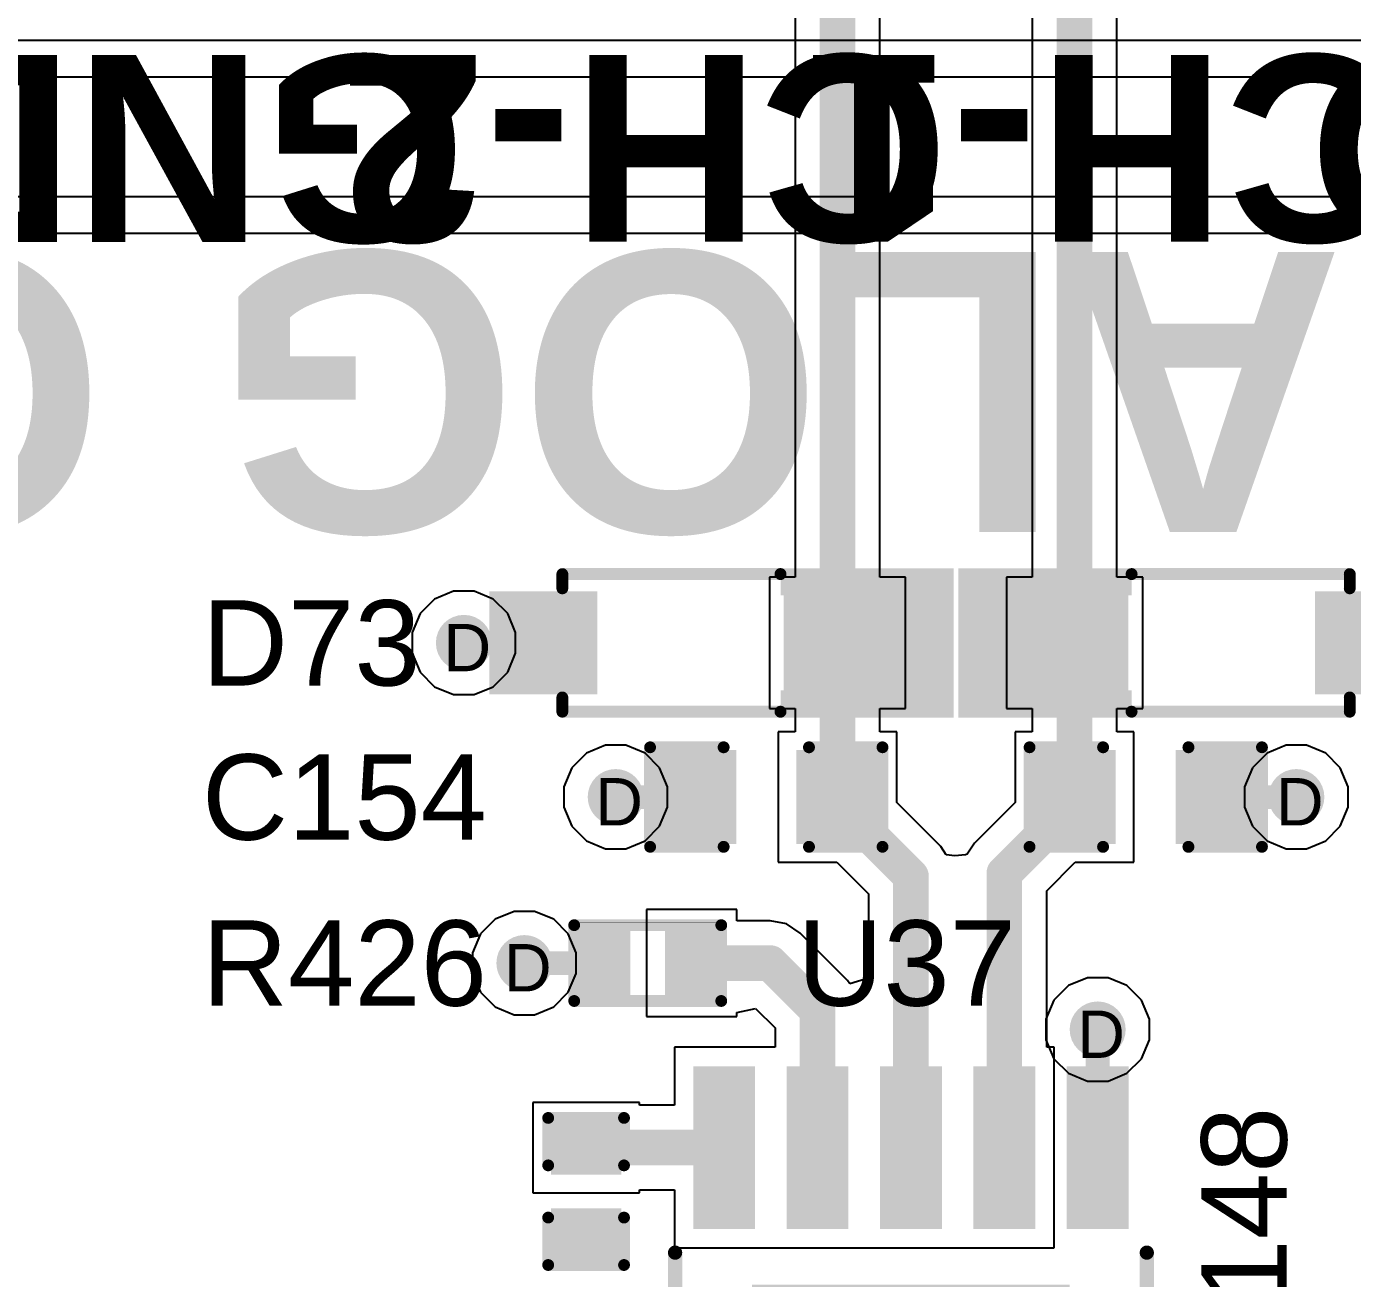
# Model space of a CAD drawing. Header units: inches. Extents: x -11 to 5428, y 0 to 5423.
# Drawn here: x 182.68 to 196.88, y 86.31 to 99.72 of the extents above; entities that cross this region are included whole.
import ezdxf

# ---------------------------------------------------------------- set-up
doc = ezdxf.new("R2010")
doc.units = ezdxf.units.IN
for name, color, linetype in [('Bottom Layer', 5, 'Continuous'), ('Drill Drawing', 1, 'Continuous'), ('GND', 16, 'Continuous'), ('PWR', 76, 'Continuous'), ('Top Layer', 1, 'Continuous'), ('Top Overlay', 2, 'Continuous'), ('Top Paste', 8, 'Continuous'), ('Top Solder', 216, 'Continuous'), ('Via Holes', 16, 'Continuous')]:
    doc.layers.add(name, color=color, linetype=linetype)
doc.styles.add('Arial', font='', dxfattribs={"height": 0.2})
doc.styles.add('Arial_Bold', font='', dxfattribs={"height": 0.2})
doc.styles.get('Arial').set_extended_font_data('Arial')
doc.styles.get('Arial_Bold').set_extended_font_data('Arial', bold=True)

# ---------------------------------------------------------------- blocks, each defined once
blk = doc.blocks.new('ESOP_10_612')
at = {"layer": 'Top Layer'}
for points in [[(-1.75, 2.28), (-1.75, 1.72), (-3.39, 1.72), (-3.39, 2.28)], [(3.39, 2.28), (3.39, 1.72), (1.75, 1.72), (1.75, 2.28)], [(1.05, 1.65), (1.05, -1.65), (-1.05, -1.65), (-1.05, 1.65)], [(-1.75, 1.28), (-1.75, 0.72), (-3.39, 0.72), (-3.39, 1.28)], [(3.39, 1.28), (3.39, 0.72), (1.75, 0.72), (1.75, 1.28)], [(-1.75, 0.28), (-1.75, -0.28), (-3.39, -0.28), (-3.39, 0.28)], [(3.39, 0.28), (3.39, -0.28), (1.75, -0.28), (1.75, 0.28)], [(-1.75, -0.72), (-1.75, -1.28), (-3.39, -1.28), (-3.39, -0.72)], [(3.39, -0.72), (3.39, -1.28), (1.75, -1.28), (1.75, -0.72)], [(-1.75, -1.72), (-1.75, -2.28), (-3.39, -2.28), (-3.39, -1.72)], [(3.39, -1.72), (3.39, -2.28), (1.75, -2.28), (1.75, -1.72)]]:
    blk.add_hatch(color=1, dxfattribs=at).paths.add_polyline_path(points)
at = {"layer": 'Top Paste'}
for points in [[(-1.75, 2.28), (-1.75, 1.72), (-3.39, 1.72), (-3.39, 2.28)], [(3.39, 2.28), (3.39, 1.72), (1.75, 1.72), (1.75, 2.28)], [(1.05, 1.65), (1.05, -1.65), (-1.05, -1.65), (-1.05, 1.65)], [(-1.75, 1.28), (-1.75, 0.72), (-3.39, 0.72), (-3.39, 1.28)], [(3.39, 1.28), (3.39, 0.72), (1.75, 0.72), (1.75, 1.28)], [(-1.75, 0.28), (-1.75, -0.28), (-3.39, -0.28), (-3.39, 0.28)], [(3.39, 0.28), (3.39, -0.28), (1.75, -0.28), (1.75, 0.28)], [(-1.75, -0.72), (-1.75, -1.28), (-3.39, -1.28), (-3.39, -0.72)], [(3.39, -0.72), (3.39, -1.28), (1.75, -1.28), (1.75, -0.72)], [(-1.75, -1.72), (-1.75, -2.28), (-3.39, -2.28), (-3.39, -1.72)], [(3.39, -1.72), (3.39, -2.28), (1.75, -2.28), (1.75, -1.72)]]:
    blk.add_hatch(color=8, dxfattribs=at).paths.add_polyline_path(points)
at = {"layer": 'Top Solder'}
for points in [[(-1.699, 2.331), (-1.699, 1.669), (-3.441, 1.669), (-3.441, 2.331)], [(3.441, 2.331), (3.441, 1.669), (1.699, 1.669), (1.699, 2.331)], [(1.101, 1.701), (1.101, -1.701), (-1.101, -1.701), (-1.101, 1.701)], [(-1.699, 1.331), (-1.699, 0.669), (-3.441, 0.669), (-3.441, 1.331)], [(3.441, 1.331), (3.441, 0.669), (1.699, 0.669), (1.699, 1.331)], [(-1.699, 0.331), (-1.699, -0.331), (-3.441, -0.331), (-3.441, 0.331)], [(3.441, 0.331), (3.441, -0.331), (1.699, -0.331), (1.699, 0.331)], [(-1.699, -0.669), (-1.699, -1.331), (-3.441, -1.331), (-3.441, -0.669)], [(3.441, -0.669), (3.441, -1.331), (1.699, -1.331), (1.699, -0.669)], [(-1.699, -1.669), (-1.699, -2.331), (-3.441, -2.331), (-3.441, -1.669)], [(3.441, -1.669), (3.441, -2.331), (1.699, -2.331), (1.699, -1.669)]]:
    blk.add_hatch(color=216, dxfattribs=at).paths.add_polyline_path(points)
at = {"layer": 'Top Overlay'}
for points in [[(-1.445, 2.526, 0.152, 0.152, 0), (1.445, 2.526, 0.152, 0.152, 0)], [(-3.734, 2.159, 0.254, 0.254, 0), (-3.734, 1.905, 0.254, 0.254, 0)], [(-3.734, 2.159, 0.254, 0.254, 0), (-3.607, 2.032, 0.254, 0.254, 0)], [(-3.607, 2.032, 0.254, 0.254, 0), (-3.734, 1.905, 0.254, 0.254, 0)], [(-1.445, -2.526, 0.152, 0.152, 0), (1.445, -2.526, 0.152, 0.152, 0)]]:
    blk.add_lwpolyline(points, format="xyseb", dxfattribs=at)
for points in [[(-1.483, 2.526, 0.0762, 0.0762, 1), (-1.407, 2.526, 0.0762, 0.0762, 1)], [(1.407, 2.526, 0.0762, 0.0762, 1), (1.483, 2.526, 0.0762, 0.0762, 1)], [(-3.797, 2.159, 0.127, 0.127, 1), (-3.67, 2.159, 0.127, 0.127, 1)], [(-3.797, 2.159, 0.127, 0.127, 1), (-3.67, 2.159, 0.127, 0.127, 1)], [(-3.67, 2.032, 0.127, 0.127, 1), (-3.543, 2.032, 0.127, 0.127, 1)], [(-3.67, 2.032, 0.127, 0.127, 1), (-3.543, 2.032, 0.127, 0.127, 1)], [(-3.797, 1.905, 0.127, 0.127, 1), (-3.67, 1.905, 0.127, 0.127, 1)], [(-3.797, 1.905, 0.127, 0.127, 1), (-3.67, 1.905, 0.127, 0.127, 1)], [(-1.483, -2.526, 0.0762, 0.0762, 1), (-1.407, -2.526, 0.0762, 0.0762, 1)], [(1.407, -2.526, 0.0762, 0.0762, 1), (1.483, -2.526, 0.0762, 0.0762, 1)]]:
    blk.add_lwpolyline(points, format="xyseb", close=True, dxfattribs=at)
blk = doc.blocks.new('SOD_123_629')
at = {"layer": 'Top Layer'}
for points in [[(-1.1, 0.45), (-1.1, -0.45), (-2.05, -0.45), (-2.05, 0.45)], [(2.05, 0.45), (2.05, -0.45), (1.1, -0.45), (1.1, 0.45)]]:
    blk.add_hatch(color=1, dxfattribs=at).paths.add_polyline_path(points)
at = {"layer": 'Top Overlay'}
for points in [[(0.965, 0.508), (2.819, 0.508), (2.819, 0.8), (0.965, 0.8)], [(2.12, -0.787), (2.819, -0.787), (2.819, 0.787), (2.12, 0.787)], [(0.965, -0.8), (2.819, -0.8), (2.819, -0.508), (0.965, -0.508)]]:
    blk.add_hatch(color=2, dxfattribs=at).paths.add_polyline_path(points)
at = {"layer": 'Top Paste'}
for points in [[(-1.1, 0.45), (-1.1, -0.45), (-2.05, -0.45), (-2.05, 0.45)], [(2.05, 0.45), (2.05, -0.45), (1.1, -0.45), (1.1, 0.45)]]:
    blk.add_hatch(color=8, dxfattribs=at).paths.add_polyline_path(points)
at = {"layer": 'Top Solder'}
for points in [[(-0.998, 0.552), (-0.998, -0.552), (-2.152, -0.552), (-2.152, 0.552)], [(2.152, 0.552), (2.152, -0.552), (0.998, -0.552), (0.998, 0.552)]]:
    blk.add_hatch(color=216, dxfattribs=at).paths.add_polyline_path(points)
at = {"layer": 'Top Overlay'}
for points in [[(-1.372, 0.584, 0.127, 0.127, 0), (-1.372, 0.737, 0.127, 0.127, 0)], [(-1.372, 0.737, 0.127, 0.127, 0), (0.965, 0.737, 0.127, 0.127, 0)], [(-1.372, -0.737, 0.127, 0.127, 0), (-1.372, -0.584, 0.127, 0.127, 0)], [(-1.372, -0.737, 0.127, 0.127, 0), (0.965, -0.737, 0.127, 0.127, 0)]]:
    blk.add_lwpolyline(points, format="xyseb", dxfattribs=at)
for points in [[(-1.403, 0.737, 0.0635, 0.0635, 1), (-1.34, 0.737, 0.0635, 0.0635, 1)], [(-1.403, 0.737, 0.0635, 0.0635, 1), (-1.34, 0.737, 0.0635, 0.0635, 1)], [(0.933, 0.737, 0.0635, 0.0635, 1), (0.997, 0.737, 0.0635, 0.0635, 1)], [(-1.403, 0.584, 0.0635, 0.0635, 1), (-1.34, 0.584, 0.0635, 0.0635, 1)], [(-1.403, -0.584, 0.0635, 0.0635, 1), (-1.34, -0.584, 0.0635, 0.0635, 1)], [(-1.403, -0.737, 0.0635, 0.0635, 1), (-1.34, -0.737, 0.0635, 0.0635, 1)], [(-1.403, -0.737, 0.0635, 0.0635, 1), (-1.34, -0.737, 0.0635, 0.0635, 1)], [(0.933, -0.737, 0.0635, 0.0635, 1), (0.997, -0.737, 0.0635, 0.0635, 1)]]:
    blk.add_lwpolyline(points, format="xyseb", close=True, dxfattribs=at)
blk = doc.blocks.new('SOD_123_630')
at = {"layer": 'Top Layer'}
for points in [[(-1.1, 0.45), (-1.1, -0.45), (-2.05, -0.45), (-2.05, 0.45)], [(2.05, 0.45), (2.05, -0.45), (1.1, -0.45), (1.1, 0.45)]]:
    blk.add_hatch(color=1, dxfattribs=at).paths.add_polyline_path(points)
at = {"layer": 'Top Overlay'}
for points in [[(0.965, 0.508), (2.819, 0.508), (2.819, 0.8), (0.965, 0.8)], [(2.12, -0.787), (2.819, -0.787), (2.819, 0.787), (2.12, 0.787)], [(0.965, -0.8), (2.819, -0.8), (2.819, -0.508), (0.965, -0.508)]]:
    blk.add_hatch(color=2, dxfattribs=at).paths.add_polyline_path(points)
at = {"layer": 'Top Paste'}
for points in [[(-1.1, 0.45), (-1.1, -0.45), (-2.05, -0.45), (-2.05, 0.45)], [(2.05, 0.45), (2.05, -0.45), (1.1, -0.45), (1.1, 0.45)]]:
    blk.add_hatch(color=8, dxfattribs=at).paths.add_polyline_path(points)
at = {"layer": 'Top Solder'}
for points in [[(-0.998, 0.552), (-0.998, -0.552), (-2.152, -0.552), (-2.152, 0.552)], [(2.152, 0.552), (2.152, -0.552), (0.998, -0.552), (0.998, 0.552)]]:
    blk.add_hatch(color=216, dxfattribs=at).paths.add_polyline_path(points)
at = {"layer": 'Top Overlay'}
for points in [[(0.965, 0.737, 0.127, 0.127, 0), (-1.372, 0.737, 0.127, 0.127, 0)], [(-1.372, 0.737, 0.127, 0.127, 0), (-1.372, 0.584, 0.127, 0.127, 0)], [(-1.372, -0.584, 0.127, 0.127, 0), (-1.372, -0.737, 0.127, 0.127, 0)], [(0.965, -0.737, 0.127, 0.127, 0), (-1.372, -0.737, 0.127, 0.127, 0)]]:
    blk.add_lwpolyline(points, format="xyseb", dxfattribs=at)
for points in [[(-1.403, 0.737, 0.0635, 0.0635, 1), (-1.34, 0.737, 0.0635, 0.0635, 1)], [(-1.403, 0.737, 0.0635, 0.0635, 1), (-1.34, 0.737, 0.0635, 0.0635, 1)], [(0.933, 0.737, 0.0635, 0.0635, 1), (0.997, 0.737, 0.0635, 0.0635, 1)], [(-1.403, 0.584, 0.0635, 0.0635, 1), (-1.34, 0.584, 0.0635, 0.0635, 1)], [(-1.403, -0.584, 0.0635, 0.0635, 1), (-1.34, -0.584, 0.0635, 0.0635, 1)], [(-1.403, -0.737, 0.0635, 0.0635, 1), (-1.34, -0.737, 0.0635, 0.0635, 1)], [(-1.403, -0.737, 0.0635, 0.0635, 1), (-1.34, -0.737, 0.0635, 0.0635, 1)], [(0.933, -0.737, 0.0635, 0.0635, 1), (0.997, -0.737, 0.0635, 0.0635, 1)]]:
    blk.add_lwpolyline(points, format="xyseb", close=True, dxfattribs=at)
blk = doc.blocks.new('R___0402_650')
at = {"layer": 'Top Layer'}
for points in [[(-0.699, -0.318), (-0.699, 0.318), (-0.241, 0.318), (-0.241, -0.318)], [(0.241, -0.318), (0.241, 0.318), (0.698, 0.318), (0.698, -0.318)]]:
    blk.add_hatch(color=1, dxfattribs=at).paths.add_polyline_path(points)
at = {"layer": 'Top Paste'}
for points in [[(-0.699, -0.318), (-0.699, 0.318), (-0.241, 0.318), (-0.241, -0.318)], [(0.241, -0.318), (0.241, 0.318), (0.698, 0.318), (0.698, -0.318)]]:
    blk.add_hatch(color=8, dxfattribs=at).paths.add_polyline_path(points)
at = {"layer": 'Top Solder'}
for points in [[(-0.754, -0.373), (-0.754, 0.373), (-0.186, 0.373), (-0.186, -0.373)], [(0.186, -0.373), (0.186, 0.373), (0.753, 0.373), (0.753, -0.373)]]:
    blk.add_hatch(color=216, dxfattribs=at).paths.add_polyline_path(points)
at = {"layer": 'Top Overlay'}
for points in [[(0.787, 0.406, 0.127, 0.127, 0), (-0.787, 0.406, 0.127, 0.127, 0)], [(-0.787, 0.406, 0.127, 0.127, 0), (-0.787, -0.406, 0.127, 0.127, 0)], [(0.787, 0.406, 0.127, 0.127, 0), (0.787, -0.406, 0.127, 0.127, 0)], [(0.787, -0.406, 0.127, 0.127, 0), (-0.787, -0.406, 0.127, 0.127, 0)], [(0.813, -0.432, 0.00323, 0.00323, 0), (-0.813, -0.432, 0.00323, 0.00323, 0)]]:
    blk.add_lwpolyline(points, format="xyseb", dxfattribs=at)
for points in [[(-0.819, 0.406, 0.0635, 0.0635, 1), (-0.756, 0.406, 0.0635, 0.0635, 1)], [(-0.819, 0.406, 0.0635, 0.0635, 1), (-0.756, 0.406, 0.0635, 0.0635, 1)], [(0.756, 0.406, 0.0635, 0.0635, 1), (0.819, 0.406, 0.0635, 0.0635, 1)], [(0.756, 0.406, 0.0635, 0.0635, 1), (0.819, 0.406, 0.0635, 0.0635, 1)], [(-0.819, -0.406, 0.0635, 0.0635, 1), (-0.756, -0.406, 0.0635, 0.0635, 1)], [(-0.819, -0.406, 0.0635, 0.0635, 1), (-0.756, -0.406, 0.0635, 0.0635, 1)], [(0.756, -0.406, 0.0635, 0.0635, 1), (0.819, -0.406, 0.0635, 0.0635, 1)], [(0.756, -0.406, 0.0635, 0.0635, 1), (0.819, -0.406, 0.0635, 0.0635, 1)], [(-0.814, -0.432, 0.00161, 0.00161, 1), (-0.812, -0.432, 0.00161, 0.00161, 1)], [(0.812, -0.432, 0.00161, 0.00161, 1), (0.814, -0.432, 0.00161, 0.00161, 1)]]:
    blk.add_lwpolyline(points, format="xyseb", close=True, dxfattribs=at)
blk = doc.blocks.new('C___0603_779')
at = {"layer": 'Top Layer'}
for points in [[(-0.381, 0.445), (-0.381, -0.445), (-1.143, -0.445), (-1.143, 0.445)], [(1.143, 0.445), (1.143, -0.445), (0.381, -0.445), (0.381, 0.445)]]:
    blk.add_hatch(color=1, dxfattribs=at).paths.add_polyline_path(points)
at = {"layer": 'Top Paste'}
for points in [[(-0.381, 0.445), (-0.381, -0.445), (-1.143, -0.445), (-1.143, 0.445)], [(1.143, 0.445), (1.143, -0.445), (0.381, -0.445), (0.381, 0.445)]]:
    blk.add_hatch(color=8, dxfattribs=at).paths.add_polyline_path(points)
at = {"layer": 'Top Solder'}
for points in [[(-0.321, 0.504), (-0.321, -0.504), (-1.203, -0.504), (-1.203, 0.504)], [(1.203, 0.504), (1.203, -0.504), (0.321, -0.504), (0.321, 0.504)]]:
    blk.add_hatch(color=216, dxfattribs=at).paths.add_polyline_path(points)
at = {"layer": 'Top Overlay'}
for points in [[(-0.457, 0.533, 0.127, 0.127, 0), (-1.245, 0.533, 0.127, 0.127, 0)], [(-1.245, 0.533, 0.127, 0.127, 0), (-1.245, -0.533, 0.127, 0.127, 0)], [(1.245, 0.533, 0.127, 0.127, 0), (0.457, 0.533, 0.127, 0.127, 0)], [(1.245, 0.533, 0.127, 0.127, 0), (1.245, -0.533, 0.127, 0.127, 0)], [(-0.457, -0.533, 0.127, 0.127, 0), (-1.245, -0.533, 0.127, 0.127, 0)], [(1.245, -0.533, 0.127, 0.127, 0), (0.457, -0.533, 0.127, 0.127, 0)]]:
    blk.add_lwpolyline(points, format="xyseb", dxfattribs=at)
for points in [[(-1.276, 0.533, 0.0635, 0.0635, 1), (-1.213, 0.533, 0.0635, 0.0635, 1)], [(-1.276, 0.533, 0.0635, 0.0635, 1), (-1.213, 0.533, 0.0635, 0.0635, 1)], [(-0.489, 0.533, 0.0635, 0.0635, 1), (-0.425, 0.533, 0.0635, 0.0635, 1)], [(0.425, 0.533, 0.0635, 0.0635, 1), (0.489, 0.533, 0.0635, 0.0635, 1)], [(1.213, 0.533, 0.0635, 0.0635, 1), (1.276, 0.533, 0.0635, 0.0635, 1)], [(1.213, 0.533, 0.0635, 0.0635, 1), (1.276, 0.533, 0.0635, 0.0635, 1)], [(-1.276, -0.533, 0.0635, 0.0635, 1), (-1.213, -0.533, 0.0635, 0.0635, 1)], [(-1.276, -0.533, 0.0635, 0.0635, 1), (-1.213, -0.533, 0.0635, 0.0635, 1)], [(-0.489, -0.533, 0.0635, 0.0635, 1), (-0.425, -0.533, 0.0635, 0.0635, 1)], [(0.425, -0.533, 0.0635, 0.0635, 1), (0.489, -0.533, 0.0635, 0.0635, 1)], [(1.213, -0.533, 0.0635, 0.0635, 1), (1.276, -0.533, 0.0635, 0.0635, 1)], [(1.213, -0.533, 0.0635, 0.0635, 1), (1.276, -0.533, 0.0635, 0.0635, 1)]]:
    blk.add_lwpolyline(points, format="xyseb", close=True, dxfattribs=at)
blk = doc.blocks.new('C___0603_780')
at = {"layer": 'Top Layer'}
for points in [[(-0.381, 0.445), (-0.381, -0.445), (-1.143, -0.445), (-1.143, 0.445)], [(1.143, 0.445), (1.143, -0.445), (0.381, -0.445), (0.381, 0.445)]]:
    blk.add_hatch(color=1, dxfattribs=at).paths.add_polyline_path(points)
at = {"layer": 'Top Paste'}
for points in [[(-0.381, 0.445), (-0.381, -0.445), (-1.143, -0.445), (-1.143, 0.445)], [(1.143, 0.445), (1.143, -0.445), (0.381, -0.445), (0.381, 0.445)]]:
    blk.add_hatch(color=8, dxfattribs=at).paths.add_polyline_path(points)
at = {"layer": 'Top Solder'}
for points in [[(-0.321, 0.504), (-0.321, -0.504), (-1.203, -0.504), (-1.203, 0.504)], [(1.203, 0.504), (1.203, -0.504), (0.321, -0.504), (0.321, 0.504)]]:
    blk.add_hatch(color=216, dxfattribs=at).paths.add_polyline_path(points)
at = {"layer": 'Top Overlay'}
for points in [[(-1.245, 0.533, 0.127, 0.127, 0), (-0.457, 0.533, 0.127, 0.127, 0)], [(-1.245, -0.533, 0.127, 0.127, 0), (-1.245, 0.533, 0.127, 0.127, 0)], [(0.457, 0.533, 0.127, 0.127, 0), (1.245, 0.533, 0.127, 0.127, 0)], [(1.245, -0.533, 0.127, 0.127, 0), (1.245, 0.533, 0.127, 0.127, 0)], [(-1.245, -0.533, 0.127, 0.127, 0), (-0.457, -0.533, 0.127, 0.127, 0)], [(0.457, -0.533, 0.127, 0.127, 0), (1.245, -0.533, 0.127, 0.127, 0)]]:
    blk.add_lwpolyline(points, format="xyseb", dxfattribs=at)
for points in [[(-1.276, 0.533, 0.0635, 0.0635, 1), (-1.213, 0.533, 0.0635, 0.0635, 1)], [(-1.276, 0.533, 0.0635, 0.0635, 1), (-1.213, 0.533, 0.0635, 0.0635, 1)], [(-0.489, 0.533, 0.0635, 0.0635, 1), (-0.425, 0.533, 0.0635, 0.0635, 1)], [(0.425, 0.533, 0.0635, 0.0635, 1), (0.489, 0.533, 0.0635, 0.0635, 1)], [(1.213, 0.533, 0.0635, 0.0635, 1), (1.276, 0.533, 0.0635, 0.0635, 1)], [(1.213, 0.533, 0.0635, 0.0635, 1), (1.276, 0.533, 0.0635, 0.0635, 1)], [(-1.276, -0.533, 0.0635, 0.0635, 1), (-1.213, -0.533, 0.0635, 0.0635, 1)], [(-1.276, -0.533, 0.0635, 0.0635, 1), (-1.213, -0.533, 0.0635, 0.0635, 1)], [(-0.489, -0.533, 0.0635, 0.0635, 1), (-0.425, -0.533, 0.0635, 0.0635, 1)], [(0.425, -0.533, 0.0635, 0.0635, 1), (0.489, -0.533, 0.0635, 0.0635, 1)], [(1.213, -0.533, 0.0635, 0.0635, 1), (1.276, -0.533, 0.0635, 0.0635, 1)], [(1.213, -0.533, 0.0635, 0.0635, 1), (1.276, -0.533, 0.0635, 0.0635, 1)]]:
    blk.add_lwpolyline(points, format="xyseb", close=True, dxfattribs=at)
blk = doc.blocks.new('C___0402_781')
at = {"layer": 'Top Layer'}
for points in [[(-0.699, -0.317), (-0.699, 0.318), (-0.241, 0.318), (-0.241, -0.317)], [(0.241, -0.317), (0.241, 0.318), (0.698, 0.318), (0.698, -0.317)]]:
    blk.add_hatch(color=1, dxfattribs=at).paths.add_polyline_path(points)
at = {"layer": 'Top Paste'}
for points in [[(-0.699, -0.317), (-0.699, 0.318), (-0.241, 0.318), (-0.241, -0.317)], [(0.241, -0.317), (0.241, 0.318), (0.698, 0.318), (0.698, -0.317)]]:
    blk.add_hatch(color=8, dxfattribs=at).paths.add_polyline_path(points)
at = {"layer": 'Top Solder'}
for points in [[(-0.759, -0.377), (-0.759, 0.378), (-0.181, 0.378), (-0.181, -0.377)], [(0.181, -0.377), (0.181, 0.378), (0.758, 0.378), (0.758, -0.377)]]:
    blk.add_hatch(color=216, dxfattribs=at).paths.add_polyline_path(points)
at = {"layer": 'Top Overlay'}
for points in [[(-0.279, 0.406, 0.127, 0.127, 0), (-0.787, 0.406, 0.127, 0.127, 0)], [(-0.787, -0.406, 0.127, 0.127, 0), (-0.787, 0.406, 0.127, 0.127, 0)], [(0.787, 0.406, 0.127, 0.127, 0), (0.279, 0.406, 0.127, 0.127, 0)], [(0.787, -0.406, 0.127, 0.127, 0), (0.787, 0.406, 0.127, 0.127, 0)], [(-0.279, -0.406, 0.127, 0.127, 0), (-0.787, -0.406, 0.127, 0.127, 0)], [(0.787, -0.406, 0.127, 0.127, 0), (0.279, -0.406, 0.127, 0.127, 0)]]:
    blk.add_lwpolyline(points, format="xyseb", dxfattribs=at)
for points in [[(-0.819, 0.406, 0.0635, 0.0635, 1), (-0.756, 0.406, 0.0635, 0.0635, 1)], [(-0.819, 0.406, 0.0635, 0.0635, 1), (-0.756, 0.406, 0.0635, 0.0635, 1)], [(-0.311, 0.406, 0.0635, 0.0635, 1), (-0.248, 0.406, 0.0635, 0.0635, 1)], [(0.248, 0.406, 0.0635, 0.0635, 1), (0.311, 0.406, 0.0635, 0.0635, 1)], [(0.756, 0.406, 0.0635, 0.0635, 1), (0.819, 0.406, 0.0635, 0.0635, 1)], [(0.756, 0.406, 0.0635, 0.0635, 1), (0.819, 0.406, 0.0635, 0.0635, 1)], [(-0.819, -0.406, 0.0635, 0.0635, 1), (-0.756, -0.406, 0.0635, 0.0635, 1)], [(-0.819, -0.406, 0.0635, 0.0635, 1), (-0.756, -0.406, 0.0635, 0.0635, 1)], [(-0.311, -0.406, 0.0635, 0.0635, 1), (-0.248, -0.406, 0.0635, 0.0635, 1)], [(0.248, -0.406, 0.0635, 0.0635, 1), (0.311, -0.406, 0.0635, 0.0635, 1)], [(0.756, -0.406, 0.0635, 0.0635, 1), (0.819, -0.406, 0.0635, 0.0635, 1)], [(0.756, -0.406, 0.0635, 0.0635, 1), (0.819, -0.406, 0.0635, 0.0635, 1)]]:
    blk.add_lwpolyline(points, format="xyseb", close=True, dxfattribs=at)

msp = doc.modelspace()

# ---------------------------------------------------------------- hatches: boundary and pattern name
at = {"layer": 'Bottom Layer'}
h = msp.add_hatch(color=5, dxfattribs=at)
edge = h.paths.add_edge_path()
edge.add_arc((187.363, 93.116), 0.3, 0, 360)
h = msp.add_hatch(color=5, dxfattribs=at)
edge = h.paths.add_edge_path()
edge.add_arc((188.989, 91.465), 0.3, 0, 360)
h = msp.add_hatch(color=5, dxfattribs=at)
edge = h.paths.add_edge_path()
edge.add_arc((196.279, 91.465), 0.3, 0, 360)
h = msp.add_hatch(color=5, dxfattribs=at)
edge = h.paths.add_edge_path()
edge.add_arc((188.011, 89.687), 0.3, 0, 360)
h = msp.add_hatch(color=5, dxfattribs=at)
edge = h.paths.add_edge_path()
edge.add_arc((194.151, 88.976), 0.3, 0, 360)
at = {"layer": 'GND'}
h = msp.add_hatch(color=16, dxfattribs=at)
edge = h.paths.add_edge_path()
edge.add_arc((187.363, 93.116), 0.3, 0, 360)
h = msp.add_hatch(color=16, dxfattribs=at)
edge = h.paths.add_edge_path()
edge.add_arc((188.989, 91.465), 0.3, 0, 360)
h = msp.add_hatch(color=16, dxfattribs=at)
edge = h.paths.add_edge_path()
edge.add_arc((196.279, 91.465), 0.3, 0, 360)
h = msp.add_hatch(color=16, dxfattribs=at)
edge = h.paths.add_edge_path()
edge.add_arc((188.011, 89.687), 0.3, 0, 360)
h = msp.add_hatch(color=16, dxfattribs=at)
edge = h.paths.add_edge_path()
edge.add_arc((194.151, 88.976), 0.3, 0, 360)
at = {"layer": 'PWR'}
h = msp.add_hatch(color=76, dxfattribs=at)
edge = h.paths.add_edge_path()
edge.add_arc((187.363, 93.116), 0.3, 0, 360)
h = msp.add_hatch(color=76, dxfattribs=at)
edge = h.paths.add_edge_path()
edge.add_arc((188.989, 91.465), 0.3, 0, 360)
h = msp.add_hatch(color=76, dxfattribs=at)
edge = h.paths.add_edge_path()
edge.add_arc((196.279, 91.465), 0.3, 0, 360)
h = msp.add_hatch(color=76, dxfattribs=at)
edge = h.paths.add_edge_path()
edge.add_arc((188.011, 89.687), 0.3, 0, 360)
h = msp.add_hatch(color=76, dxfattribs=at)
edge = h.paths.add_edge_path()
edge.add_arc((194.151, 88.976), 0.3, 0, 360)
at = {"layer": 'Top Layer'}
h = msp.add_hatch(color=1, dxfattribs=at)
edge = h.paths.add_edge_path()
edge.add_arc((187.363, 93.116), 0.3, 0, 360)
h = msp.add_hatch(color=1, dxfattribs=at)
edge = h.paths.add_edge_path()
edge.add_arc((188.989, 91.465), 0.3, 0, 360)
h = msp.add_hatch(color=1, dxfattribs=at)
edge = h.paths.add_edge_path()
edge.add_arc((196.279, 91.465), 0.3, 0, 360)
h = msp.add_hatch(color=1, dxfattribs=at)
edge = h.paths.add_edge_path()
edge.add_arc((188.011, 89.687), 0.3, 0, 360)
h = msp.add_hatch(color=1, dxfattribs=at)
edge = h.paths.add_edge_path()
edge.add_arc((194.151, 88.976), 0.3, 0, 360)
at = {"layer": 'Via Holes'}
h = msp.add_hatch(color=7, dxfattribs=at)
edge = h.paths.add_edge_path()
edge.add_arc((187.363, 93.116), 0.15, 0, 360)
h = msp.add_hatch(color=7, dxfattribs=at)
edge = h.paths.add_edge_path()
edge.add_arc((188.989, 91.465), 0.15, 0, 360)
h = msp.add_hatch(color=7, dxfattribs=at)
edge = h.paths.add_edge_path()
edge.add_arc((196.279, 91.465), 0.15, 0, 360)
h = msp.add_hatch(color=7, dxfattribs=at)
edge = h.paths.add_edge_path()
edge.add_arc((188.011, 89.687), 0.15, 0, 360)
h = msp.add_hatch(color=7, dxfattribs=at)
edge = h.paths.add_edge_path()
edge.add_arc((194.151, 88.976), 0.15, 0, 360)

# ---------------------------------------------------------------- linework, layer by layer
at = {"layer": 'GND'}
for p, q in [((316.535, 99.568), (10.349, 99.568)), ((10.737, 99.18), (316.535, 99.18))]:
    msp.add_line(p, q, dxfattribs=at)
at = {"layer": 'PWR'}
for p, q in [((197.688, 97.892), (33.528, 97.892)), ((33.689, 97.503), (197.527, 97.503)), ((187.049, 93.586), (186.893, 93.43)), ((187.253, 93.67), (187.049, 93.586)), ((187.473, 93.67), (187.253, 93.67)), ((187.677, 93.586), (187.473, 93.67)), ((187.833, 93.43), (187.677, 93.586)), ((186.893, 93.43), (186.809, 93.227)), ((187.917, 93.227), (187.833, 93.43)), ((186.809, 93.227), (186.809, 93.006)), ((187.917, 93.006), (187.917, 93.227)), ((186.809, 93.006), (186.893, 92.803)), ((187.833, 92.803), (187.917, 93.006)), ((186.893, 92.803), (187.049, 92.647)), ((187.677, 92.647), (187.833, 92.803)), ((187.049, 92.647), (187.253, 92.562)), ((187.473, 92.562), (187.677, 92.647)), ((187.253, 92.562), (187.473, 92.562)), ((188.675, 91.935), (188.519, 91.779)), ((188.879, 92.019), (188.675, 91.935)), ((189.099, 92.019), (188.879, 92.019)), ((189.303, 91.935), (189.099, 92.019)), ((189.459, 91.779), (189.303, 91.935)), ((195.965, 91.935), (195.809, 91.779)), ((196.169, 92.019), (195.965, 91.935)), ((196.389, 92.019), (196.169, 92.019)), ((196.593, 91.935), (196.389, 92.019)), ((196.749, 91.779), (196.593, 91.935)), ((188.519, 91.779), (188.435, 91.576)), ((189.543, 91.576), (189.459, 91.779)), ((195.809, 91.779), (195.725, 91.576)), ((196.833, 91.576), (196.749, 91.779)), ((188.435, 91.576), (188.435, 91.355)), ((189.543, 91.355), (189.543, 91.576)), ((195.725, 91.576), (195.725, 91.355)), ((196.833, 91.355), (196.833, 91.576)), ((188.435, 91.355), (188.519, 91.152)), ((189.459, 91.152), (189.543, 91.355)), ((195.725, 91.355), (195.809, 91.152)), ((196.749, 91.152), (196.833, 91.355)), ((188.519, 91.152), (188.675, 90.996)), ((189.303, 90.996), (189.459, 91.152)), ((195.809, 91.152), (195.965, 90.996)), ((196.593, 90.996), (196.749, 91.152)), ((188.675, 90.996), (188.879, 90.911)), ((188.879, 90.911), (189.099, 90.911)), ((189.099, 90.911), (189.303, 90.996)), ((195.965, 90.996), (196.169, 90.911)), ((196.169, 90.911), (196.389, 90.911)), ((196.389, 90.911), (196.593, 90.996)), ((187.901, 90.241), (187.697, 90.157)), ((188.121, 90.241), (187.901, 90.241)), ((188.325, 90.157), (188.121, 90.241)), ((187.697, 90.157), (187.542, 90.001)), ((188.481, 90.001), (188.325, 90.157)), ((187.542, 90.001), (187.457, 89.798)), ((188.565, 89.798), (188.481, 90.001)), ((187.457, 89.798), (187.457, 89.577)), ((188.565, 89.577), (188.565, 89.798)), ((187.457, 89.577), (187.542, 89.374)), ((188.481, 89.374), (188.565, 89.577)), ((194.041, 89.53), (193.838, 89.446)), ((194.262, 89.53), (194.041, 89.53)), ((194.465, 89.446), (194.262, 89.53)), ((187.542, 89.374), (187.697, 89.218)), ((188.325, 89.218), (188.481, 89.374)), ((193.838, 89.446), (193.682, 89.29)), ((194.621, 89.29), (194.465, 89.446)), ((187.697, 89.218), (187.901, 89.133)), ((188.121, 89.133), (188.325, 89.218)), ((193.682, 89.29), (193.597, 89.086)), ((194.705, 89.086), (194.621, 89.29)), ((187.901, 89.133), (188.121, 89.133)), ((193.597, 89.086), (193.597, 88.866)), ((194.705, 88.866), (194.705, 89.086)), ((193.597, 88.866), (193.682, 88.662)), ((194.621, 88.662), (194.705, 88.866)), ((193.682, 88.662), (193.838, 88.507)), ((194.465, 88.507), (194.621, 88.662)), ((193.838, 88.507), (194.041, 88.422)), ((194.262, 88.422), (194.465, 88.507)), ((194.041, 88.422), (194.262, 88.422))]:
    msp.add_line(p, q, dxfattribs=at)
at = {"layer": 'Top Layer'}
for p, q in [((194.357, 93.82), (194.357, 101.269)), ((193.451, 101.082), (193.451, 93.82)), ((191.817, 93.82), (191.817, 100.007)), ((190.911, 99.819), (190.911, 93.82)), ((190.911, 93.82), (190.635, 93.82)), ((190.635, 93.82), (190.635, 92.412)), ((192.093, 93.82), (191.817, 93.82)), ((192.093, 92.412), (192.093, 93.82)), ((193.451, 93.82), (193.175, 93.82)), ((193.175, 93.82), (193.175, 92.412)), ((194.633, 93.82), (194.357, 93.82)), ((194.633, 92.412), (194.633, 93.82)), ((190.635, 92.412), (190.911, 92.412)), ((190.911, 92.412), (190.911, 92.164)), ((191.817, 92.164), (191.817, 92.412)), ((191.817, 92.412), (192.093, 92.412)), ((193.175, 92.412), (193.451, 92.412)), ((193.451, 92.412), (193.451, 92.164)), ((194.357, 92.164), (194.357, 92.412)), ((194.357, 92.412), (194.633, 92.412)), ((190.911, 92.164), (190.729, 92.164)), ((190.729, 92.164), (190.729, 90.767)), ((191.999, 92.164), (191.817, 92.164)), ((191.999, 91.408), (191.999, 92.164)), ((193.451, 92.164), (193.269, 92.164)), ((193.269, 92.164), (193.269, 91.408)), ((194.539, 92.164), (194.357, 92.164)), ((194.539, 90.767), (194.539, 92.164)), ((192.472, 90.935), (191.999, 91.408)), ((193.269, 91.408), (192.831, 90.97)), ((192.53, 90.847), (192.472, 90.935)), ((192.831, 90.97), (192.753, 90.853)), ((190.729, 90.767), (191.358, 90.767)), ((191.358, 90.767), (191.698, 90.427)), ((192.621, 90.836), (192.53, 90.847)), ((192.736, 90.847), (192.621, 90.836)), ((192.753, 90.853), (192.736, 90.847)), ((193.605, 90.462), (193.91, 90.767)), ((193.91, 90.767), (194.539, 90.767)), ((193.605, 88.785), (193.605, 90.462)), ((191.698, 90.427), (191.698, 89.527)), ((190.285, 90.259), (189.319, 90.259)), ((189.319, 90.259), (189.319, 89.116)), ((190.285, 90.141), (190.285, 90.259)), ((190.643, 90.141), (190.285, 90.141)), ((190.817, 90.106), (190.643, 90.141)), ((190.964, 90.008), (190.817, 90.106)), ((191.472, 89.5), (190.964, 90.008)), ((191.495, 89.465), (191.472, 89.5)), ((191.472, 89.5), (191.472, 89.5)), ((191.698, 89.527), (191.495, 89.465)), ((190.285, 89.156), (190.488, 89.202)), ((190.488, 89.202), (190.698, 88.992)), ((189.319, 89.116), (190.285, 89.116)), ((190.285, 89.116), (190.285, 89.156)), ((190.698, 88.992), (190.698, 88.785)), ((190.698, 88.785), (189.617, 88.785)), ((189.617, 88.785), (189.617, 88.164)), ((193.685, 88.785), (193.605, 88.785)), ((193.685, 86.637), (193.685, 88.785)), ((189.243, 88.193), (188.1, 88.193)), ((188.1, 88.193), (188.1, 87.228)), ((189.243, 88.164), (189.243, 88.193)), ((189.617, 88.164), (189.243, 88.164)), ((188.1, 87.228), (189.243, 87.228)), ((189.243, 87.228), (189.243, 87.258)), ((189.243, 87.258), (189.617, 87.258)), ((189.617, 87.258), (189.617, 86.637)), ((189.617, 86.637), (193.685, 86.637))]:
    msp.add_line(p, q, dxfattribs=at)
for points in [[(193.904, 93.116, 0.381, 0.381, 0), (193.904, 101.269, 0.381, 0.381, 0)], [(191.364, 93.116, 0.381, 0.381, 0), (191.364, 100.007, 0.381, 0.381, 0)], [(191.364, 91.465, 0.381, 0.381, 0), (191.364, 93.116, 0.381, 0.381, 0)], [(193.904, 91.465, 0.381, 0.381, 0), (193.904, 93.116, 0.381, 0.381, 0)], [(187.363, 93.116, 0.254, 0.254, 0), (188.214, 93.116, 0.254, 0.254, 0)], [(191.364, 91.402, 0.381, 0.381, 0), (191.364, 91.465, 0.381, 0.381, 0)], [(193.904, 91.402, 0.381, 0.381, 0), (193.904, 91.465, 0.381, 0.381, 0)], [(188.989, 91.465, 0.254, 0.254, 0), (189.84, 91.465, 0.254, 0.254, 0)], [(191.364, 91.402, 0.381, 0.381, 0), (192.151, 90.615, 0.381, 0.381, 0)], [(193.151, 90.649, 0.381, 0.381, 0), (193.904, 91.402, 0.381, 0.381, 0)], [(195.428, 91.465, 0.254, 0.254, 0), (196.279, 91.465, 0.254, 0.254, 0)], [(192.151, 87.711, 0.381, 0.381, 0), (192.151, 90.615, 0.381, 0.381, 0)], [(193.151, 87.711, 0.381, 0.381, 0), (193.151, 90.649, 0.381, 0.381, 0)], [(188.011, 89.687, 0.254, 0.254, 0), (188.862, 89.687, 0.254, 0.254, 0)], [(189.802, 89.687, 0.381, 0.381, 0), (190.643, 89.687, 0.381, 0.381, 0)], [(190.643, 89.687, 0.381, 0.381, 0), (191.151, 89.179, 0.381, 0.381, 0)], [(191.151, 87.711, 0.381, 0.381, 0), (191.151, 89.179, 0.381, 0.381, 0)], [(194.151, 87.711, 0.254, 0.254, 0), (194.151, 88.976, 0.254, 0.254, 0)], [(188.672, 87.711, 0.381, 0.381, 0), (190.151, 87.711, 0.381, 0.381, 0)]]:
    msp.add_lwpolyline(points, format="xyseb", dxfattribs=at)
for points in [[(191.269, 93.116, 0.191, 0.191, 1), (191.459, 93.116, 0.191, 0.191, 1)], [(191.269, 93.116, 0.191, 0.191, 1), (191.459, 93.116, 0.191, 0.191, 1)], [(193.809, 93.116, 0.191, 0.191, 1), (193.999, 93.116, 0.191, 0.191, 1)], [(193.809, 93.116, 0.191, 0.191, 1), (193.999, 93.116, 0.191, 0.191, 1)], [(187.3, 93.116, 0.127, 0.127, 1), (187.427, 93.116, 0.127, 0.127, 1)], [(188.151, 93.116, 0.127, 0.127, 1), (188.278, 93.116, 0.127, 0.127, 1)], [(191.269, 91.465, 0.191, 0.191, 1), (191.459, 91.465, 0.191, 0.191, 1)], [(191.269, 91.465, 0.191, 0.191, 1), (191.459, 91.465, 0.191, 0.191, 1)], [(193.809, 91.465, 0.191, 0.191, 1), (193.999, 91.465, 0.191, 0.191, 1)], [(193.809, 91.465, 0.191, 0.191, 1), (193.999, 91.465, 0.191, 0.191, 1)], [(188.926, 91.465, 0.127, 0.127, 1), (189.053, 91.465, 0.127, 0.127, 1)], [(189.777, 91.465, 0.127, 0.127, 1), (189.904, 91.465, 0.127, 0.127, 1)], [(191.269, 91.402, 0.191, 0.191, 1), (191.459, 91.402, 0.191, 0.191, 1)], [(191.269, 91.402, 0.191, 0.191, 1), (191.459, 91.402, 0.191, 0.191, 1)], [(193.809, 91.402, 0.191, 0.191, 1), (193.999, 91.402, 0.191, 0.191, 1)], [(193.809, 91.402, 0.191, 0.191, 1), (193.999, 91.402, 0.191, 0.191, 1)], [(195.365, 91.465, 0.127, 0.127, 1), (195.492, 91.465, 0.127, 0.127, 1)], [(196.215, 91.465, 0.127, 0.127, 1), (196.342, 91.465, 0.127, 0.127, 1)], [(192.056, 90.615, 0.191, 0.191, 1), (192.247, 90.615, 0.191, 0.191, 1)], [(192.056, 90.615, 0.191, 0.191, 1), (192.247, 90.615, 0.191, 0.191, 1)], [(193.056, 90.649, 0.191, 0.191, 1), (193.247, 90.649, 0.191, 0.191, 1)], [(193.056, 90.649, 0.191, 0.191, 1), (193.247, 90.649, 0.191, 0.191, 1)], [(187.948, 89.687, 0.127, 0.127, 1), (188.075, 89.687, 0.127, 0.127, 1)], [(188.799, 89.687, 0.127, 0.127, 1), (188.926, 89.687, 0.127, 0.127, 1)], [(189.707, 89.687, 0.191, 0.191, 1), (189.897, 89.687, 0.191, 0.191, 1)], [(190.548, 89.687, 0.191, 0.191, 1), (190.739, 89.687, 0.191, 0.191, 1)], [(190.548, 89.687, 0.191, 0.191, 1), (190.739, 89.687, 0.191, 0.191, 1)], [(191.056, 89.179, 0.191, 0.191, 1), (191.247, 89.179, 0.191, 0.191, 1)], [(191.056, 89.179, 0.191, 0.191, 1), (191.247, 89.179, 0.191, 0.191, 1)], [(194.088, 88.976, 0.127, 0.127, 1), (194.215, 88.976, 0.127, 0.127, 1)], [(188.576, 87.711, 0.191, 0.191, 1), (188.767, 87.711, 0.191, 0.191, 1)], [(190.056, 87.711, 0.191, 0.191, 1), (190.247, 87.711, 0.191, 0.191, 1)], [(191.056, 87.711, 0.191, 0.191, 1), (191.247, 87.711, 0.191, 0.191, 1)], [(192.056, 87.711, 0.191, 0.191, 1), (192.247, 87.711, 0.191, 0.191, 1)], [(193.056, 87.711, 0.191, 0.191, 1), (193.247, 87.711, 0.191, 0.191, 1)], [(194.088, 87.711, 0.127, 0.127, 1), (194.215, 87.711, 0.127, 0.127, 1)]]:
    msp.add_lwpolyline(points, format="xyseb", close=True, dxfattribs=at)

# ---------------------------------------------------------------- block references
for name, p in [('SOD_123_629', (189.789, 93.116)), ('C___0603_780', (194.666, 91.465))]:
    msp.add_blockref(name, p)
for name, p, rotation in [('SOD_123_630', (195.479, 93.116), 180), ('C___0603_779', (190.602, 91.465), 180), ('R___0402_650', (189.332, 89.687), 180), ('ESOP_10_612', (192.151, 85.141), 90), ('C___0402_781', (188.672, 87.241), 270)]:
    msp.add_blockref(name, p, dxfattribs=dict(rotation=rotation))

# ---------------------------------------------------------------- texts
at = {"layer": 'Drill Drawing', "style": 'Arial'}
for p in [(187.143, 92.812), (188.769, 91.161), (196.059, 91.161), (187.791, 89.383), (193.931, 88.671)]:
    msp.add_text('D', height=0.508, dxfattribs=at).set_placement(p)
at = {"layer": 'Top Overlay'}
for s, height, rotation, style, p in [('GND', 2, 180, 'Arial_Bold', (187.382, 99.411)), ('CH-2', 2, 180, 'Arial_Bold', (192.552, 99.413)), ('CH-1', 2, 180, 'Arial_Bold', (197.542, 99.413)), ('GND', 2, 180, 'Arial_Bold', (202.622, 99.411)), ('ANALOG OUT', 3, 180, 'Arial_Bold', (202.845, 97.303)), ('C148', 0.9144, 90, 'Arial', (196.175, 85.096))]:
    msp.add_text(s, height=height, rotation=rotation, dxfattribs=dict(at, style=style)).set_placement(p)
at = {"layer": 'Top Overlay', "style": 'Arial'}
for s, p in [('D73', (184.557, 92.659)), ('C154', (184.557, 91.008)), ('R426', (184.557, 89.23)), ('U37', (190.933, 89.23))]:
    msp.add_text(s, height=0.9144, dxfattribs=at).set_placement(p)

doc.saveas('drawing.dxf')
